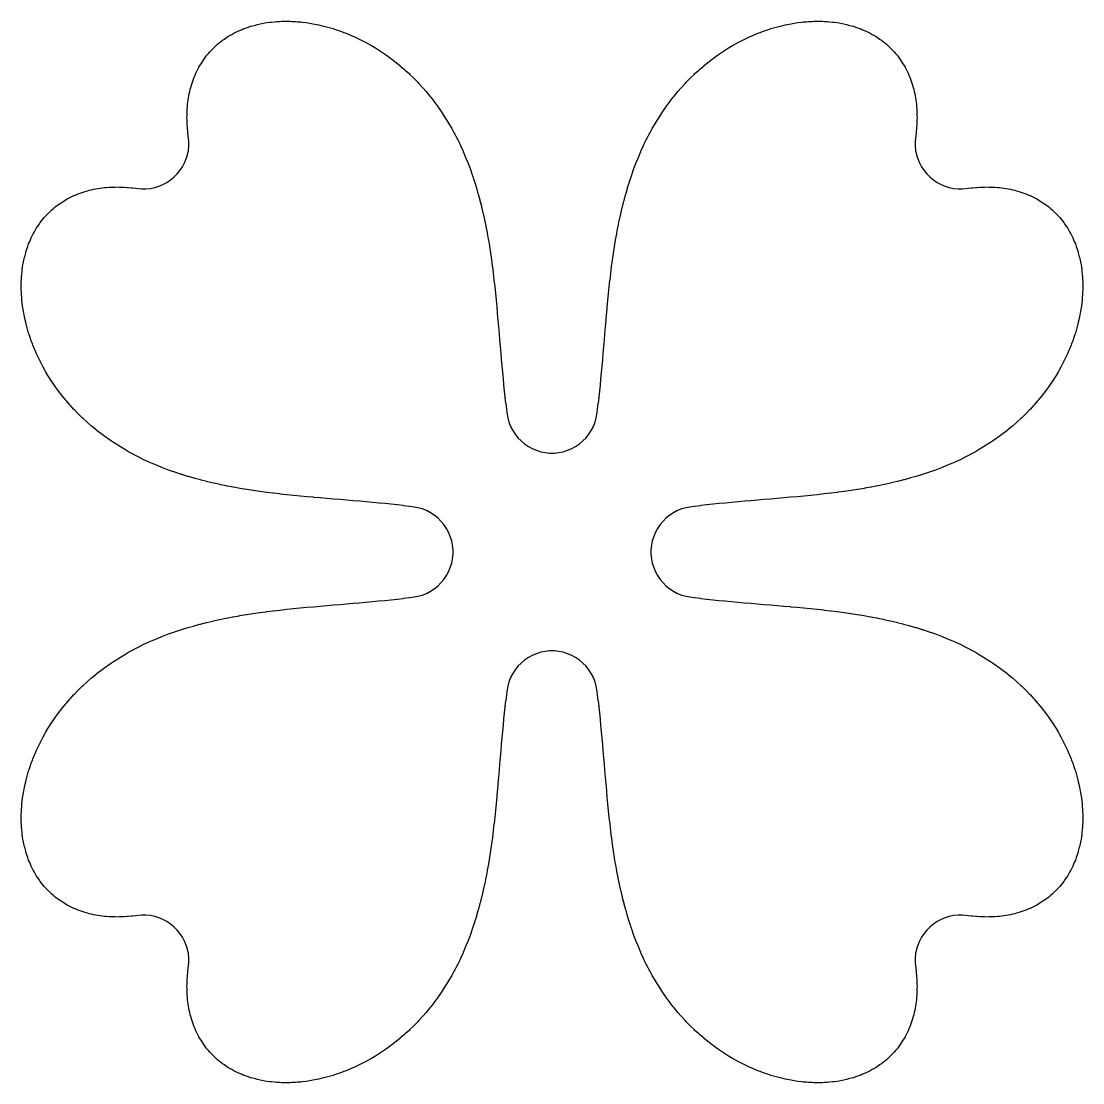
# Model space of a CAD drawing. Header units: metres. Extents: x 9 to 1211, y 9 to 2781.
# Drawn here: x 811 to 951, y 849 to 989 of the extents above; entities that cross this region are included whole.
import ezdxf

# ---------------------------------------------------------------- set-up
doc = ezdxf.new("R2010")
doc.units = ezdxf.units.M
doc.layers.add('DIS_KENAR_V91_Z3', color=1, linetype='Continuous')

msp = doc.modelspace()

# ---------------------------------------------------------------- linework, layer by layer
at = {"layer": 'DIS_KENAR_V91_Z3'}
msp.add_lwpolyline([(826.11, 871.03), (825.74, 870.99), (825.56, 870.97), (825.15, 870.93), (824.97, 870.91), (824.57, 870.89), (824.37, 870.88), (823.98, 870.87), (823.78, 870.86), (823.39, 870.87), (823.18, 870.87), (822.81, 870.89), (822.59, 870.9), (822.23, 870.92), (822, 870.95), (821.66, 870.99), (821.42, 871.02), (821.09, 871.07), (820.84, 871.11), (820.52, 871.17), (820.28, 871.23), (819.97, 871.3), (819.72, 871.37), (819.42, 871.45), (819.17, 871.53), (818.89, 871.63), (818.63, 871.72), (818.36, 871.82), (818.1, 871.93), (817.85, 872.04), (817.58, 872.17), (817.34, 872.29), (817.08, 872.43), (816.85, 872.56), (816.6, 872.71), (816.38, 872.85), (816.13, 873.02), (815.92, 873.16), (815.67, 873.35), (815.48, 873.5), (815.24, 873.7), (815.05, 873.87), (814.82, 874.08), (814.64, 874.25), (814.42, 874.47), (814.25, 874.66), (814.04, 874.89), (813.87, 875.09), (813.68, 875.33), (813.52, 875.55), (813.35, 875.79), (813.19, 876.02), (813.03, 876.27), (812.88, 876.52), (812.73, 876.77), (812.59, 877.03), (812.46, 877.29), (812.33, 877.57), (812.21, 877.83), (812.08, 878.12), (811.98, 878.38), (811.86, 878.69), (811.77, 878.95), (811.67, 879.28), (811.59, 879.54), (811.5, 879.89), (811.43, 880.14), (811.35, 880.51), (811.3, 880.75), (811.23, 881.14), (811.19, 881.38), (811.14, 881.78), (811.11, 882.02), (811.07, 882.44), (811.05, 882.68), (811.02, 883.11), (811.01, 883.34), (811, 883.79), (811, 884.01), (811.01, 884.47), (811.02, 884.69), (811.04, 885.17), (811.06, 885.38), (811.1, 885.87), (811.12, 886.08), (811.18, 886.57), (811.21, 886.78), (811.29, 887.28), (811.33, 887.48), (811.43, 887.99), (811.47, 888.19), (811.59, 888.71), (811.64, 888.9), (811.77, 889.42), (811.83, 889.61), (811.98, 890.13), (812.04, 890.32), (812.22, 890.85), (812.28, 891.03), (812.48, 891.56), (812.55, 891.73), (812.76, 892.27), (812.83, 892.44), (813.07, 892.97), (813.15, 893.13), (813.4, 893.66), (813.48, 893.83), (813.75, 894.36), (813.84, 894.52), (814.13, 895.04), (814.22, 895.2), (814.53, 895.71), (814.62, 895.87), (814.95, 896.38), (815.05, 896.53), (815.39, 897.04), (815.49, 897.18), (815.86, 897.68), (815.96, 897.82), (816.34, 898.32), (816.45, 898.46), (816.84, 898.94), (816.96, 899.07), (817.37, 899.55), (817.48, 899.68), (817.91, 900.15), (818.03, 900.27), (818.47, 900.73), (818.6, 900.85), (819.06, 901.3), (819.18, 901.41), (819.65, 901.85), (819.78, 901.96), (820.27, 902.39), (820.4, 902.5), (820.9, 902.91), (821.03, 903.01), (821.55, 903.42), (821.69, 903.52), (822.22, 903.91), (822.35, 904), (822.9, 904.38), (823.03, 904.47), (823.6, 904.84), (823.73, 904.92), (824.31, 905.28), (824.44, 905.36), (825.03, 905.7), (825.16, 905.77), (825.77, 906.1), (825.9, 906.17), (826.52, 906.49), (826.65, 906.56), (827.28, 906.87), (827.41, 906.93), (828.05, 907.22), (828.18, 907.28), (828.84, 907.56), (828.96, 907.61), (829.63, 907.88), (829.75, 907.93), (830.44, 908.19), (830.55, 908.23), (831.25, 908.48), (831.36, 908.52), (832.03, 908.74), (832.13, 908.77), (832.86, 909), (832.97, 909.03), (833.7, 909.24), (833.8, 909.27), (834.55, 909.48), (834.65, 909.5), (835.4, 909.69), (835.5, 909.72), (836.26, 909.9), (836.35, 909.92), (837.13, 910.09), (837.21, 910.11), (838, 910.27), (838.08, 910.29), (838.88, 910.44), (838.95, 910.45), (839.76, 910.6), (839.83, 910.61), (840.64, 910.74), (840.71, 910.75), (841.53, 910.88), (841.59, 910.89), (842.42, 911.01), (842.47, 911.02), (843.31, 911.13), (843.36, 911.14), (844.2, 911.24), (844.24, 911.25), (845.09, 911.35), (845.13, 911.35), (845.98, 911.45), (846.02, 911.45), (846.87, 911.54), (846.91, 911.54), (847.76, 911.63), (847.79, 911.63), (848.65, 911.71), (848.68, 911.71), (849.54, 911.79), (849.56, 911.79), (850.43, 911.87), (850.44, 911.87), (851.31, 911.95), (851.32, 911.95), (852.18, 912.02), (853.06, 912.09), (853.92, 912.17), (854.77, 912.24), (855.62, 912.31), (856.46, 912.38), (857.3, 912.46), (858.13, 912.54), (858.95, 912.62), (859.77, 912.7), (859.81, 912.71), (860.57, 912.79), (860.62, 912.8), (861.36, 912.88), (861.42, 912.89), (862.15, 912.98), (862.21, 912.98), (862.57, 913.03), (863.31, 913.16), (863.88, 913.32), (864.44, 913.54), (864.97, 913.82), (865.47, 914.14), (865.93, 914.51), (866.36, 914.93), (866.74, 915.39), (867.08, 915.88), (867.36, 916.4), (867.59, 916.95), (867.77, 917.52), (867.89, 918.11), (867.95, 918.7), (867.95, 919.3), (867.89, 919.89), (867.77, 920.48), (867.59, 921.05), (867.36, 921.6), (867.08, 922.12), (866.74, 922.61), (866.36, 923.07), (865.93, 923.49), (865.47, 923.86), (864.97, 924.18), (864.44, 924.46), (863.88, 924.68), (863.31, 924.84), (862.57, 924.97), (862.21, 925.02), (862.15, 925.02), (861.42, 925.11), (861.36, 925.12), (860.62, 925.2), (860.57, 925.21), (859.81, 925.29), (859.77, 925.3), (859, 925.38), (858.17, 925.46), (857.34, 925.54), (856.5, 925.61), (855.65, 925.69), (854.79, 925.76), (853.93, 925.83), (853.06, 925.91), (852.19, 925.98), (851.32, 926.05), (851.32, 926.05), (850.45, 926.13), (850.44, 926.13), (849.58, 926.2), (849.56, 926.21), (848.7, 926.28), (848.68, 926.29), (847.82, 926.37), (847.79, 926.37), (846.94, 926.45), (846.9, 926.46), (846.05, 926.55), (846.02, 926.55), (845.17, 926.64), (845.13, 926.65), (844.29, 926.75), (844.24, 926.75), (843.4, 926.86), (843.35, 926.86), (842.52, 926.98), (842.47, 926.98), (841.64, 927.1), (841.58, 927.11), (840.77, 927.24), (840.7, 927.25), (839.89, 927.38), (839.82, 927.39), (839.02, 927.53), (838.95, 927.55), (838.15, 927.7), (838.07, 927.71), (837.29, 927.87), (837.21, 927.89), (836.43, 928.06), (836.34, 928.08), (835.58, 928.26), (835.49, 928.28), (834.73, 928.47), (834.64, 928.5), (833.89, 928.7), (833.79, 928.73), (833.06, 928.94), (832.95, 928.97), (832.23, 929.2), (832.12, 929.23), (831.37, 929.48), (831.25, 929.52), (830.55, 929.77), (830.44, 929.81), (829.75, 930.07), (829.63, 930.12), (828.96, 930.39), (828.84, 930.44), (828.18, 930.72), (828.05, 930.78), (827.41, 931.07), (827.28, 931.13), (826.65, 931.44), (826.52, 931.51), (825.9, 931.83), (825.77, 931.9), (825.16, 932.23), (825.03, 932.3), (824.44, 932.64), (824.31, 932.72), (823.73, 933.08), (823.6, 933.16), (823.03, 933.53), (822.9, 933.62), (822.35, 934), (822.22, 934.09), (821.69, 934.48), (821.55, 934.58), (821.03, 934.99), (820.9, 935.09), (820.4, 935.5), (820.27, 935.61), (819.78, 936.04), (819.65, 936.15), (819.18, 936.59), (819.06, 936.7), (818.6, 937.15), (818.47, 937.27), (818.03, 937.73), (817.91, 937.85), (817.48, 938.32), (817.37, 938.45), (816.96, 938.93), (816.84, 939.06), (816.45, 939.54), (816.34, 939.68), (815.96, 940.18), (815.86, 940.32), (815.49, 940.82), (815.39, 940.96), (815.05, 941.47), (814.95, 941.62), (814.62, 942.13), (814.53, 942.29), (814.22, 942.8), (814.13, 942.96), (813.84, 943.48), (813.75, 943.64), (813.48, 944.17), (813.4, 944.34), (813.15, 944.87), (813.07, 945.03), (812.83, 945.56), (812.76, 945.73), (812.55, 946.27), (812.48, 946.44), (812.28, 946.97), (812.22, 947.15), (812.04, 947.68), (811.98, 947.87), (811.83, 948.39), (811.77, 948.58), (811.64, 949.1), (811.59, 949.29), (811.47, 949.81), (811.43, 950.01), (811.33, 950.52), (811.29, 950.72), (811.21, 951.22), (811.18, 951.43), (811.12, 951.92), (811.1, 952.13), (811.06, 952.62), (811.04, 952.83), (811.02, 953.31), (811.01, 953.53), (811, 953.99), (811, 954.21), (811.01, 954.66), (811.02, 954.89), (811.05, 955.32), (811.07, 955.56), (811.11, 955.98), (811.14, 956.22), (811.19, 956.62), (811.23, 956.86), (811.3, 957.25), (811.35, 957.49), (811.43, 957.86), (811.5, 958.11), (811.59, 958.46), (811.67, 958.72), (811.77, 959.05), (811.86, 959.31), (811.98, 959.62), (812.08, 959.88), (812.21, 960.17), (812.33, 960.43), (812.46, 960.71), (812.59, 960.97), (812.73, 961.23), (812.88, 961.48), (813.03, 961.73), (813.19, 961.98), (813.35, 962.21), (813.52, 962.45), (813.68, 962.67), (813.87, 962.91), (814.04, 963.11), (814.25, 963.34), (814.42, 963.53), (814.64, 963.75), (814.82, 963.92), (815.05, 964.13), (815.24, 964.3), (815.48, 964.5), (815.67, 964.65), (815.92, 964.84), (816.13, 964.98), (816.38, 965.15), (816.6, 965.29), (816.85, 965.44), (817.08, 965.57), (817.34, 965.71), (817.58, 965.83), (817.85, 965.96), (818.1, 966.07), (818.36, 966.18), (818.63, 966.28), (818.89, 966.37), (819.17, 966.47), (819.42, 966.55), (819.72, 966.63), (819.97, 966.7), (820.28, 966.77), (820.52, 966.83), (820.84, 966.89), (821.09, 966.93), (821.42, 966.98), (821.66, 967.01), (822, 967.05), (822.23, 967.08), (822.59, 967.1), (822.81, 967.11), (823.18, 967.13), (823.39, 967.13), (823.78, 967.14), (823.98, 967.13), (824.37, 967.12), (824.57, 967.11), (824.97, 967.09), (825.15, 967.07), (825.56, 967.03), (825.74, 967.01), (826.06, 966.97), (826.87, 966.9), (827.45, 966.9), (828.03, 966.96), (828.6, 967.08), (829.15, 967.25), (829.69, 967.48), (830.21, 967.75), (830.69, 968.08), (831.14, 968.45), (831.55, 968.86), (831.92, 969.31), (832.25, 969.79), (832.52, 970.31), (832.75, 970.85), (832.92, 971.4), (833.04, 971.97), (833.1, 972.55), (833.1, 973.14), (833.03, 973.89), (832.99, 974.26), (832.97, 974.44), (832.93, 974.85), (832.91, 975.03), (832.89, 975.43), (832.88, 975.63), (832.87, 976.02), (832.86, 976.22), (832.87, 976.61), (832.87, 976.82), (832.89, 977.19), (832.9, 977.41), (832.92, 977.77), (832.95, 978), (832.99, 978.34), (833.02, 978.58), (833.07, 978.91), (833.11, 979.16), (833.17, 979.48), (833.23, 979.72), (833.3, 980.03), (833.37, 980.28), (833.45, 980.58), (833.53, 980.83), (833.63, 981.11), (833.72, 981.37), (833.82, 981.64), (833.93, 981.9), (834.04, 982.15), (834.17, 982.42), (834.29, 982.66), (834.43, 982.92), (834.56, 983.15), (834.71, 983.4), (834.85, 983.62), (835.02, 983.87), (835.16, 984.08), (835.35, 984.33), (835.5, 984.52), (835.7, 984.76), (835.87, 984.95), (836.08, 985.18), (836.25, 985.36), (836.47, 985.58), (836.66, 985.75), (836.89, 985.96), (837.09, 986.13), (837.33, 986.32), (837.55, 986.48), (837.79, 986.65), (838.02, 986.81), (838.27, 986.97), (838.52, 987.12), (838.77, 987.27), (839.03, 987.41), (839.29, 987.54), (839.57, 987.67), (839.83, 987.79), (840.12, 987.92), (840.38, 988.02), (840.69, 988.14), (840.95, 988.23), (841.28, 988.33), (841.54, 988.41), (841.89, 988.5), (842.14, 988.57), (842.51, 988.65), (842.75, 988.7), (843.14, 988.77), (843.38, 988.81), (843.78, 988.86), (844.02, 988.89), (844.44, 988.93), (844.68, 988.95), (845.11, 988.98), (845.34, 988.99), (845.79, 989), (846.01, 989), (846.47, 988.99), (846.69, 988.98), (847.17, 988.96), (847.38, 988.94), (847.87, 988.9), (848.08, 988.88), (848.57, 988.82), (848.78, 988.79), (849.28, 988.71), (849.48, 988.67), (849.99, 988.57), (850.19, 988.53), (850.71, 988.41), (850.9, 988.36), (851.42, 988.23), (851.61, 988.17), (852.13, 988.02), (852.32, 987.96), (852.85, 987.78), (853.03, 987.72), (853.56, 987.52), (853.73, 987.45), (854.27, 987.24), (854.44, 987.17), (854.97, 986.93), (855.13, 986.85), (855.66, 986.6), (855.83, 986.52), (856.36, 986.25), (856.52, 986.16), (857.04, 985.87), (857.2, 985.78), (857.71, 985.47), (857.87, 985.38), (858.38, 985.05), (858.53, 984.95), (859.04, 984.61), (859.18, 984.51), (859.68, 984.14), (859.82, 984.04), (860.32, 983.66), (860.46, 983.55), (860.94, 983.16), (861.07, 983.04), (861.55, 982.63), (861.68, 982.52), (862.15, 982.09), (862.27, 981.97), (862.73, 981.53), (862.85, 981.4), (863.3, 980.94), (863.41, 980.82), (863.85, 980.35), (863.96, 980.22), (864.39, 979.73), (864.5, 979.6), (864.91, 979.1), (865.01, 978.97), (865.42, 978.45), (865.52, 978.31), (865.91, 977.78), (866, 977.65), (866.38, 977.1), (866.47, 976.97), (866.84, 976.4), (866.92, 976.27), (867.28, 975.69), (867.36, 975.56), (867.7, 974.97), (867.77, 974.84), (868.1, 974.23), (868.17, 974.1), (868.49, 973.48), (868.56, 973.35), (868.87, 972.72), (868.93, 972.59), (869.22, 971.95), (869.28, 971.82), (869.56, 971.16), (869.61, 971.04), (869.88, 970.37), (869.93, 970.25), (870.19, 969.56), (870.23, 969.45), (870.48, 968.75), (870.52, 968.64), (870.74, 967.97), (870.77, 967.87), (871, 967.14), (871.03, 967.03), (871.24, 966.3), (871.27, 966.2), (871.48, 965.45), (871.5, 965.35), (871.69, 964.6), (871.72, 964.5), (871.9, 963.74), (871.92, 963.65), (872.09, 962.87), (872.11, 962.79), (872.27, 962), (872.29, 961.92), (872.44, 961.12), (872.45, 961.05), (872.6, 960.24), (872.61, 960.17), (872.74, 959.36), (872.75, 959.29), (872.88, 958.47), (872.89, 958.41), (873.01, 957.58), (873.02, 957.53), (873.13, 956.69), (873.14, 956.64), (873.24, 955.8), (873.25, 955.76), (873.35, 954.91), (873.35, 954.87), (873.45, 954.02), (873.45, 953.98), (873.54, 953.13), (873.54, 953.09), (873.63, 952.24), (873.63, 952.21), (873.71, 951.35), (873.71, 951.32), (873.79, 950.46), (873.79, 950.44), (873.87, 949.57), (873.87, 949.56), (873.95, 948.69), (873.95, 948.68), (874.02, 947.82), (874.09, 946.94), (874.17, 946.08), (874.24, 945.23), (874.31, 944.38), (874.38, 943.54), (874.46, 942.7), (874.54, 941.87), (874.62, 941.05), (874.7, 940.23), (874.71, 940.19), (874.79, 939.43), (874.8, 939.38), (874.88, 938.64), (874.89, 938.58), (874.98, 937.85), (874.98, 937.79), (875.03, 937.43), (875.16, 936.69), (875.32, 936.12), (875.54, 935.56), (875.82, 935.03), (876.14, 934.53), (876.51, 934.07), (876.93, 933.64), (877.39, 933.26), (877.88, 932.92), (878.4, 932.64), (878.95, 932.41), (879.52, 932.23), (880.11, 932.11), (880.7, 932.05), (881.3, 932.05), (881.89, 932.11), (882.48, 932.23), (883.05, 932.41), (883.6, 932.64), (884.12, 932.92), (884.61, 933.26), (885.07, 933.64), (885.49, 934.07), (885.86, 934.53), (886.18, 935.03), (886.46, 935.56), (886.68, 936.12), (886.84, 936.69), (886.97, 937.43), (887.02, 937.79), (887.02, 937.85), (887.11, 938.58), (887.12, 938.64), (887.2, 939.38), (887.21, 939.43), (887.29, 940.19), (887.3, 940.23), (887.38, 941), (887.46, 941.83), (887.54, 942.66), (887.61, 943.5), (887.69, 944.35), (887.76, 945.21), (887.83, 946.07), (887.91, 946.94), (887.98, 947.81), (888.05, 948.68), (888.05, 948.68), (888.13, 949.55), (888.13, 949.56), (888.2, 950.42), (888.21, 950.44), (888.28, 951.3), (888.29, 951.32), (888.37, 952.18), (888.37, 952.21), (888.45, 953.06), (888.46, 953.1), (888.55, 953.95), (888.55, 953.98), (888.64, 954.83), (888.65, 954.87), (888.75, 955.71), (888.75, 955.76), (888.86, 956.6), (888.86, 956.65), (888.98, 957.48), (888.98, 957.53), (889.1, 958.36), (889.11, 958.42), (889.24, 959.23), (889.25, 959.3), (889.38, 960.11), (889.39, 960.18), (889.53, 960.98), (889.55, 961.05), (889.7, 961.85), (889.71, 961.93), (889.87, 962.71), (889.89, 962.79), (890.06, 963.57), (890.08, 963.66), (890.26, 964.42), (890.28, 964.51), (890.47, 965.27), (890.5, 965.36), (890.7, 966.11), (890.73, 966.21), (890.94, 966.94), (890.97, 967.05), (891.2, 967.77), (891.23, 967.88), (891.48, 968.63), (891.52, 968.75), (891.77, 969.45), (891.81, 969.56), (892.07, 970.25), (892.12, 970.37), (892.39, 971.04), (892.44, 971.16), (892.72, 971.82), (892.78, 971.95), (893.07, 972.59), (893.13, 972.72), (893.44, 973.35), (893.51, 973.48), (893.83, 974.1), (893.9, 974.23), (894.23, 974.84), (894.3, 974.97), (894.64, 975.56), (894.72, 975.69), (895.08, 976.27), (895.16, 976.4), (895.53, 976.97), (895.62, 977.1), (896, 977.65), (896.09, 977.78), (896.48, 978.31), (896.58, 978.45), (896.99, 978.97), (897.09, 979.1), (897.5, 979.6), (897.61, 979.73), (898.04, 980.22), (898.15, 980.35), (898.59, 980.82), (898.7, 980.94), (899.15, 981.4), (899.27, 981.53), (899.73, 981.97), (899.85, 982.09), (900.32, 982.52), (900.45, 982.63), (900.93, 983.04), (901.06, 983.16), (901.54, 983.55), (901.68, 983.66), (902.18, 984.04), (902.32, 984.14), (902.82, 984.51), (902.96, 984.61), (903.47, 984.95), (903.62, 985.05), (904.13, 985.38), (904.29, 985.47), (904.8, 985.78), (904.96, 985.87), (905.48, 986.16), (905.64, 986.25), (906.17, 986.52), (906.34, 986.6), (906.87, 986.85), (907.03, 986.93), (907.56, 987.17), (907.73, 987.24), (908.27, 987.45), (908.44, 987.52), (908.97, 987.72), (909.15, 987.78), (909.68, 987.96), (909.87, 988.02), (910.39, 988.17), (910.58, 988.23), (911.1, 988.36), (911.29, 988.41), (911.81, 988.53), (912.01, 988.57), (912.52, 988.67), (912.72, 988.71), (913.22, 988.79), (913.43, 988.82), (913.92, 988.88), (914.13, 988.9), (914.62, 988.94), (914.83, 988.96), (915.31, 988.98), (915.53, 988.99), (915.99, 989), (916.21, 989), (916.66, 988.99), (916.89, 988.98), (917.32, 988.95), (917.56, 988.93), (917.98, 988.89), (918.22, 988.86), (918.62, 988.81), (918.86, 988.77), (919.25, 988.7), (919.49, 988.65), (919.86, 988.57), (920.11, 988.5), (920.46, 988.41), (920.72, 988.33), (921.05, 988.23), (921.31, 988.14), (921.62, 988.02), (921.88, 987.92), (922.17, 987.79), (922.43, 987.67), (922.71, 987.54), (922.97, 987.41), (923.23, 987.27), (923.48, 987.12), (923.73, 986.97), (923.98, 986.81), (924.21, 986.65), (924.45, 986.48), (924.67, 986.32), (924.91, 986.13), (925.11, 985.96), (925.34, 985.75), (925.53, 985.58), (925.75, 985.36), (925.92, 985.18), (926.13, 984.95), (926.3, 984.76), (926.5, 984.52), (926.65, 984.33), (926.84, 984.08), (926.98, 983.87), (927.15, 983.62), (927.29, 983.4), (927.44, 983.15), (927.57, 982.92), (927.71, 982.66), (927.83, 982.42), (927.96, 982.15), (928.07, 981.9), (928.18, 981.64), (928.28, 981.37), (928.37, 981.11), (928.47, 980.83), (928.55, 980.58), (928.63, 980.28), (928.7, 980.03), (928.77, 979.72), (928.83, 979.48), (928.89, 979.16), (928.93, 978.91), (928.98, 978.58), (929.01, 978.34), (929.05, 978), (929.08, 977.77), (929.1, 977.41), (929.11, 977.19), (929.13, 976.82), (929.13, 976.61), (929.14, 976.22), (929.13, 976.02), (929.12, 975.63), (929.11, 975.43), (929.09, 975.03), (929.07, 974.85), (929.03, 974.44), (929.01, 974.26), (928.97, 973.94), (928.9, 973.13), (928.9, 972.55), (928.96, 971.97), (929.08, 971.4), (929.25, 970.85), (929.48, 970.31), (929.75, 969.79), (930.08, 969.31), (930.45, 968.86), (930.86, 968.45), (931.31, 968.08), (931.79, 967.75), (932.31, 967.48), (932.85, 967.25), (933.4, 967.08), (933.97, 966.96), (934.55, 966.9), (935.14, 966.9), (935.89, 966.97), (936.26, 967.01), (936.44, 967.03), (936.85, 967.07), (937.03, 967.09), (937.43, 967.11), (937.63, 967.12), (938.02, 967.13), (938.22, 967.14), (938.61, 967.13), (938.82, 967.13), (939.19, 967.11), (939.41, 967.1), (939.77, 967.08), (940, 967.05), (940.34, 967.01), (940.58, 966.98), (940.91, 966.93), (941.16, 966.89), (941.48, 966.83), (941.72, 966.77), (942.03, 966.7), (942.28, 966.63), (942.58, 966.55), (942.83, 966.47), (943.11, 966.37), (943.37, 966.28), (943.64, 966.18), (943.9, 966.07), (944.15, 965.96), (944.42, 965.83), (944.66, 965.71), (944.92, 965.57), (945.15, 965.44), (945.4, 965.29), (945.62, 965.15), (945.87, 964.98), (946.08, 964.84), (946.33, 964.65), (946.52, 964.5), (946.76, 964.3), (946.95, 964.13), (947.18, 963.92), (947.36, 963.75), (947.58, 963.53), (947.75, 963.34), (947.96, 963.11), (948.13, 962.91), (948.32, 962.67), (948.48, 962.45), (948.65, 962.21), (948.81, 961.98), (948.97, 961.73), (949.12, 961.48), (949.27, 961.23), (949.41, 960.97), (949.54, 960.71), (949.67, 960.43), (949.79, 960.17), (949.92, 959.88), (950.02, 959.62), (950.14, 959.31), (950.23, 959.05), (950.33, 958.72), (950.41, 958.46), (950.5, 958.11), (950.57, 957.86), (950.65, 957.49), (950.7, 957.25), (950.77, 956.86), (950.81, 956.62), (950.86, 956.22), (950.89, 955.98), (950.93, 955.56), (950.95, 955.32), (950.98, 954.89), (950.99, 954.66), (951, 954.21), (951, 953.99), (950.99, 953.53), (950.98, 953.31), (950.96, 952.83), (950.94, 952.62), (950.9, 952.13), (950.88, 951.92), (950.82, 951.43), (950.79, 951.22), (950.71, 950.72), (950.67, 950.52), (950.57, 950.01), (950.53, 949.81), (950.41, 949.29), (950.36, 949.1), (950.23, 948.58), (950.17, 948.39), (950.02, 947.87), (949.96, 947.68), (949.78, 947.15), (949.72, 946.97), (949.52, 946.44), (949.45, 946.27), (949.24, 945.73), (949.17, 945.56), (948.93, 945.03), (948.85, 944.87), (948.6, 944.34), (948.52, 944.17), (948.25, 943.64), (948.16, 943.48), (947.87, 942.96), (947.78, 942.8), (947.47, 942.29), (947.38, 942.13), (947.05, 941.62), (946.95, 941.47), (946.61, 940.96), (946.51, 940.82), (946.14, 940.32), (946.04, 940.18), (945.66, 939.68), (945.55, 939.54), (945.16, 939.06), (945.04, 938.93), (944.63, 938.45), (944.52, 938.32), (944.09, 937.85), (943.97, 937.73), (943.53, 937.27), (943.4, 937.15), (942.94, 936.7), (942.82, 936.59), (942.35, 936.15), (942.22, 936.04), (941.73, 935.61), (941.6, 935.5), (941.1, 935.09), (940.97, 934.99), (940.45, 934.58), (940.31, 934.48), (939.78, 934.09), (939.65, 934), (939.1, 933.62), (938.97, 933.53), (938.4, 933.16), (938.27, 933.08), (937.69, 932.72), (937.56, 932.64), (936.97, 932.3), (936.84, 932.23), (936.23, 931.9), (936.1, 931.83), (935.48, 931.51), (935.35, 931.44), (934.72, 931.13), (934.59, 931.07), (933.95, 930.78), (933.82, 930.72), (933.16, 930.44), (933.04, 930.39), (932.37, 930.12), (932.25, 930.07), (931.56, 929.81), (931.45, 929.77), (930.75, 929.52), (930.64, 929.48), (929.97, 929.26), (929.87, 929.23), (929.14, 929), (929.03, 928.97), (928.3, 928.76), (928.2, 928.73), (927.45, 928.52), (927.35, 928.5), (926.6, 928.31), (926.5, 928.28), (925.74, 928.1), (925.65, 928.08), (924.87, 927.91), (924.79, 927.89), (924, 927.73), (923.92, 927.71), (923.12, 927.56), (923.05, 927.55), (922.24, 927.4), (922.17, 927.39), (921.36, 927.26), (921.29, 927.25), (920.47, 927.12), (920.41, 927.11), (919.58, 926.99), (919.53, 926.98), (918.69, 926.87), (918.64, 926.86), (917.8, 926.76), (917.76, 926.75), (916.91, 926.65), (916.87, 926.65), (916.02, 926.55), (915.98, 926.55), (915.13, 926.46), (915.09, 926.46), (914.24, 926.37), (914.21, 926.37), (913.35, 926.29), (913.32, 926.29), (912.46, 926.21), (912.44, 926.21), (911.57, 926.13), (911.56, 926.13), (910.69, 926.05), (910.68, 926.05), (909.82, 925.98), (908.94, 925.91), (908.08, 925.83), (907.23, 925.76), (906.38, 925.69), (905.54, 925.62), (904.7, 925.54), (903.87, 925.46), (903.05, 925.38), (902.23, 925.3), (902.19, 925.29), (901.43, 925.21), (901.38, 925.2), (900.64, 925.12), (900.58, 925.11), (899.85, 925.02), (899.79, 925.02), (899.43, 924.97), (898.69, 924.84), (898.12, 924.68), (897.56, 924.46), (897.03, 924.18), (896.53, 923.86), (896.07, 923.49), (895.64, 923.07), (895.26, 922.61), (894.92, 922.12), (894.64, 921.6), (894.41, 921.05), (894.23, 920.48), (894.11, 919.89), (894.05, 919.3), (894.05, 918.7), (894.11, 918.11), (894.23, 917.52), (894.41, 916.95), (894.64, 916.4), (894.92, 915.88), (895.26, 915.39), (895.64, 914.93), (896.07, 914.51), (896.53, 914.14), (897.03, 913.82), (897.56, 913.54), (898.12, 913.32), (898.69, 913.16), (899.43, 913.03), (899.79, 912.98), (899.85, 912.98), (900.58, 912.89), (900.64, 912.88), (901.38, 912.8), (901.43, 912.79), (902.19, 912.71), (902.23, 912.7), (903, 912.62), (903.83, 912.54), (904.66, 912.46), (905.5, 912.39), (906.35, 912.31), (907.21, 912.24), (908.07, 912.17), (908.94, 912.09), (909.81, 912.02), (910.68, 911.95), (910.68, 911.95), (911.55, 911.87), (911.56, 911.87), (912.42, 911.8), (912.44, 911.79), (913.3, 911.72), (913.32, 911.71), (914.18, 911.63), (914.21, 911.63), (915.06, 911.55), (915.1, 911.54), (915.95, 911.45), (915.98, 911.45), (916.83, 911.36), (916.87, 911.35), (917.71, 911.25), (917.76, 911.25), (918.6, 911.14), (918.65, 911.14), (919.48, 911.02), (919.53, 911.02), (920.36, 910.9), (920.42, 910.89), (921.23, 910.76), (921.3, 910.75), (922.11, 910.62), (922.18, 910.61), (922.98, 910.47), (923.05, 910.45), (923.85, 910.3), (923.93, 910.29), (924.71, 910.13), (924.79, 910.11), (925.57, 909.94), (925.66, 909.92), (926.42, 909.74), (926.51, 909.72), (927.27, 909.53), (927.36, 909.5), (928.11, 909.3), (928.21, 909.27), (928.94, 909.06), (929.05, 909.03), (929.77, 908.8), (929.88, 908.77), (930.63, 908.52), (930.75, 908.48), (931.45, 908.23), (931.56, 908.19), (932.25, 907.93), (932.37, 907.88), (933.04, 907.61), (933.16, 907.56), (933.82, 907.28), (933.95, 907.22), (934.59, 906.93), (934.72, 906.87), (935.35, 906.56), (935.48, 906.49), (936.1, 906.17), (936.23, 906.1), (936.84, 905.77), (936.97, 905.7), (937.56, 905.36), (937.69, 905.28), (938.27, 904.92), (938.4, 904.84), (938.97, 904.47), (939.1, 904.38), (939.65, 904), (939.78, 903.91), (940.31, 903.52), (940.45, 903.42), (940.97, 903.01), (941.1, 902.91), (941.6, 902.5), (941.73, 902.39), (942.22, 901.96), (942.35, 901.85), (942.82, 901.41), (942.94, 901.3), (943.4, 900.85), (943.53, 900.73), (943.97, 900.27), (944.09, 900.15), (944.52, 899.68), (944.63, 899.55), (945.04, 899.07), (945.16, 898.94), (945.55, 898.46), (945.66, 898.32), (946.04, 897.82), (946.14, 897.68), (946.51, 897.18), (946.61, 897.04), (946.95, 896.53), (947.05, 896.38), (947.38, 895.87), (947.47, 895.71), (947.78, 895.2), (947.87, 895.04), (948.16, 894.52), (948.25, 894.36), (948.52, 893.83), (948.6, 893.66), (948.85, 893.13), (948.93, 892.97), (949.17, 892.44), (949.24, 892.27), (949.45, 891.73), (949.52, 891.56), (949.72, 891.03), (949.78, 890.85), (949.96, 890.32), (950.02, 890.13), (950.17, 889.61), (950.23, 889.42), (950.36, 888.9), (950.41, 888.71), (950.53, 888.19), (950.57, 887.99), (950.67, 887.48), (950.71, 887.28), (950.79, 886.78), (950.82, 886.57), (950.88, 886.08), (950.9, 885.87), (950.94, 885.38), (950.96, 885.17), (950.98, 884.69), (950.99, 884.47), (951, 884.01), (951, 883.79), (950.99, 883.34), (950.98, 883.11), (950.95, 882.68), (950.93, 882.44), (950.89, 882.02), (950.86, 881.78), (950.81, 881.38), (950.77, 881.14), (950.7, 880.75), (950.65, 880.51), (950.57, 880.14), (950.5, 879.89), (950.41, 879.54), (950.33, 879.28), (950.23, 878.95), (950.14, 878.69), (950.02, 878.38), (949.92, 878.12), (949.79, 877.83), (949.67, 877.57), (949.54, 877.29), (949.41, 877.03), (949.27, 876.77), (949.12, 876.52), (948.97, 876.27), (948.81, 876.02), (948.65, 875.79), (948.48, 875.55), (948.32, 875.33), (948.13, 875.09), (947.96, 874.89), (947.75, 874.66), (947.58, 874.47), (947.36, 874.25), (947.18, 874.08), (946.95, 873.87), (946.76, 873.7), (946.52, 873.5), (946.33, 873.35), (946.08, 873.16), (945.87, 873.02), (945.62, 872.85), (945.4, 872.71), (945.15, 872.56), (944.92, 872.43), (944.66, 872.29), (944.42, 872.17), (944.15, 872.04), (943.9, 871.93), (943.64, 871.82), (943.37, 871.72), (943.11, 871.63), (942.83, 871.53), (942.58, 871.45), (942.28, 871.37), (942.03, 871.3), (941.72, 871.23), (941.48, 871.17), (941.16, 871.11), (940.91, 871.07), (940.58, 871.02), (940.34, 870.99), (940, 870.95), (939.77, 870.92), (939.41, 870.9), (939.19, 870.89), (938.82, 870.87), (938.61, 870.87), (938.22, 870.86), (938.02, 870.87), (937.63, 870.88), (937.43, 870.89), (937.03, 870.91), (936.85, 870.93), (936.44, 870.97), (936.26, 870.99), (935.94, 871.03), (935.13, 871.1), (934.55, 871.1), (933.97, 871.04), (933.4, 870.92), (932.85, 870.75), (932.31, 870.52), (931.79, 870.25), (931.31, 869.92), (930.86, 869.55), (930.45, 869.14), (930.08, 868.69), (929.75, 868.21), (929.48, 867.69), (929.25, 867.15), (929.08, 866.6), (928.96, 866.03), (928.9, 865.45), (928.9, 864.86), (928.97, 864.11), (929.01, 863.74), (929.03, 863.56), (929.07, 863.15), (929.09, 862.97), (929.11, 862.57), (929.12, 862.37), (929.13, 861.98), (929.14, 861.78), (929.13, 861.39), (929.13, 861.18), (929.11, 860.81), (929.1, 860.59), (929.08, 860.23), (929.05, 860), (929.01, 859.66), (928.98, 859.42), (928.93, 859.09), (928.89, 858.84), (928.83, 858.52), (928.77, 858.28), (928.7, 857.97), (928.63, 857.72), (928.55, 857.42), (928.47, 857.17), (928.37, 856.89), (928.28, 856.63), (928.18, 856.36), (928.07, 856.1), (927.96, 855.85), (927.83, 855.58), (927.71, 855.34), (927.57, 855.08), (927.44, 854.85), (927.29, 854.6), (927.15, 854.38), (926.98, 854.13), (926.84, 853.92), (926.65, 853.67), (926.5, 853.48), (926.3, 853.24), (926.13, 853.05), (925.92, 852.82), (925.75, 852.64), (925.53, 852.42), (925.34, 852.25), (925.11, 852.04), (924.91, 851.87), (924.67, 851.68), (924.45, 851.52), (924.21, 851.35), (923.98, 851.19), (923.73, 851.03), (923.48, 850.88), (923.23, 850.73), (922.97, 850.59), (922.71, 850.46), (922.43, 850.33), (922.17, 850.21), (921.88, 850.08), (921.62, 849.98), (921.31, 849.86), (921.05, 849.77), (920.72, 849.67), (920.46, 849.59), (920.11, 849.5), (919.86, 849.43), (919.49, 849.35), (919.25, 849.3), (918.86, 849.23), (918.62, 849.19), (918.22, 849.14), (917.98, 849.11), (917.56, 849.07), (917.32, 849.05), (916.89, 849.02), (916.66, 849.01), (916.21, 849), (915.99, 849), (915.53, 849.01), (915.31, 849.02), (914.83, 849.04), (914.62, 849.06), (914.13, 849.1), (913.92, 849.12), (913.43, 849.18), (913.22, 849.21), (912.72, 849.29), (912.52, 849.33), (912.01, 849.43), (911.81, 849.47), (911.29, 849.59), (911.1, 849.64), (910.58, 849.77), (910.39, 849.83), (909.87, 849.98), (909.68, 850.04), (909.15, 850.22), (908.97, 850.28), (908.44, 850.48), (908.27, 850.55), (907.73, 850.76), (907.56, 850.83), (907.03, 851.07), (906.87, 851.15), (906.34, 851.4), (906.17, 851.48), (905.64, 851.75), (905.48, 851.84), (904.96, 852.13), (904.8, 852.22), (904.29, 852.53), (904.13, 852.62), (903.62, 852.95), (903.47, 853.05), (902.96, 853.39), (902.82, 853.49), (902.32, 853.86), (902.18, 853.96), (901.68, 854.34), (901.54, 854.45), (901.06, 854.84), (900.93, 854.96), (900.45, 855.37), (900.32, 855.48), (899.85, 855.91), (899.73, 856.03), (899.27, 856.47), (899.15, 856.6), (898.7, 857.06), (898.59, 857.18), (898.15, 857.65), (898.04, 857.78), (897.61, 858.27), (897.5, 858.4), (897.09, 858.9), (896.99, 859.03), (896.58, 859.55), (896.48, 859.69), (896.09, 860.22), (896, 860.35), (895.62, 860.9), (895.53, 861.03), (895.16, 861.6), (895.08, 861.73), (894.72, 862.31), (894.64, 862.44), (894.3, 863.03), (894.23, 863.16), (893.9, 863.77), (893.83, 863.9), (893.51, 864.52), (893.44, 864.65), (893.13, 865.28), (893.07, 865.41), (892.78, 866.05), (892.72, 866.18), (892.44, 866.84), (892.39, 866.96), (892.12, 867.63), (892.07, 867.75), (891.81, 868.44), (891.77, 868.55), (891.52, 869.25), (891.48, 869.36), (891.26, 870.03), (891.23, 870.13), (891, 870.86), (890.97, 870.97), (890.76, 871.7), (890.73, 871.8), (890.52, 872.55), (890.5, 872.65), (890.31, 873.4), (890.28, 873.5), (890.1, 874.26), (890.08, 874.35), (889.91, 875.13), (889.89, 875.21), (889.73, 876), (889.71, 876.08), (889.56, 876.88), (889.55, 876.95), (889.4, 877.76), (889.39, 877.83), (889.26, 878.64), (889.25, 878.71), (889.12, 879.53), (889.11, 879.59), (888.99, 880.42), (888.98, 880.47), (888.87, 881.31), (888.86, 881.36), (888.76, 882.2), (888.75, 882.24), (888.65, 883.09), (888.65, 883.13), (888.55, 883.98), (888.55, 884.02), (888.46, 884.87), (888.46, 884.91), (888.37, 885.76), (888.37, 885.79), (888.29, 886.65), (888.29, 886.68), (888.21, 887.54), (888.21, 887.56), (888.13, 888.43), (888.13, 888.44), (888.05, 889.31), (888.05, 889.32), (887.98, 890.18), (887.91, 891.06), (887.83, 891.92), (887.76, 892.77), (887.69, 893.62), (887.62, 894.46), (887.54, 895.3), (887.46, 896.13), (887.38, 896.95), (887.3, 897.77), (887.29, 897.81), (887.21, 898.57), (887.2, 898.62), (887.12, 899.36), (887.11, 899.42), (887.02, 900.15), (887.02, 900.21), (886.97, 900.57), (886.84, 901.31), (886.68, 901.88), (886.46, 902.44), (886.18, 902.97), (885.86, 903.47), (885.49, 903.93), (885.07, 904.36), (884.61, 904.74), (884.12, 905.08), (883.6, 905.36), (883.05, 905.59), (882.48, 905.77), (881.89, 905.89), (881.3, 905.95), (880.7, 905.95), (880.11, 905.89), (879.52, 905.77), (878.95, 905.59), (878.4, 905.36), (877.88, 905.08), (877.39, 904.74), (876.93, 904.36), (876.51, 903.93), (876.14, 903.47), (875.82, 902.97), (875.54, 902.44), (875.32, 901.88), (875.16, 901.31), (875.03, 900.57), (874.98, 900.21), (874.98, 900.15), (874.89, 899.42), (874.88, 899.36), (874.8, 898.62), (874.79, 898.57), (874.71, 897.81), (874.7, 897.77), (874.62, 897), (874.54, 896.17), (874.46, 895.34), (874.39, 894.5), (874.31, 893.65), (874.24, 892.79), (874.17, 891.93), (874.09, 891.06), (874.02, 890.19), (873.95, 889.32), (873.95, 889.32), (873.87, 888.45), (873.87, 888.44), (873.8, 887.58), (873.79, 887.56), (873.72, 886.7), (873.71, 886.68), (873.63, 885.82), (873.63, 885.79), (873.55, 884.94), (873.54, 884.9), (873.45, 884.05), (873.45, 884.02), (873.36, 883.17), (873.35, 883.13), (873.25, 882.29), (873.25, 882.24), (873.14, 881.4), (873.14, 881.35), (873.02, 880.52), (873.02, 880.47), (872.9, 879.64), (872.89, 879.58), (872.76, 878.77), (872.75, 878.7), (872.62, 877.89), (872.61, 877.82), (872.47, 877.02), (872.45, 876.95), (872.3, 876.15), (872.29, 876.07), (872.13, 875.29), (872.11, 875.21), (871.94, 874.43), (871.92, 874.34), (871.74, 873.58), (871.72, 873.49), (871.53, 872.73), (871.5, 872.64), (871.3, 871.89), (871.27, 871.79), (871.06, 871.06), (871.03, 870.95), (870.8, 870.23), (870.77, 870.12), (870.52, 869.37), (870.48, 869.25), (870.23, 868.55), (870.19, 868.44), (869.93, 867.75), (869.88, 867.63), (869.61, 866.96), (869.56, 866.84), (869.28, 866.18), (869.22, 866.05), (868.93, 865.41), (868.87, 865.28), (868.56, 864.65), (868.49, 864.52), (868.17, 863.9), (868.1, 863.77), (867.77, 863.16), (867.7, 863.03), (867.36, 862.44), (867.28, 862.31), (866.92, 861.73), (866.84, 861.6), (866.47, 861.03), (866.38, 860.9), (866, 860.35), (865.91, 860.22), (865.52, 859.69), (865.42, 859.55), (865.01, 859.03), (864.91, 858.9), (864.5, 858.4), (864.39, 858.27), (863.96, 857.78), (863.85, 857.65), (863.41, 857.18), (863.3, 857.06), (862.85, 856.6), (862.73, 856.47), (862.27, 856.03), (862.15, 855.91), (861.68, 855.48), (861.55, 855.37), (861.07, 854.96), (860.94, 854.84), (860.46, 854.45), (860.32, 854.34), (859.82, 853.96), (859.68, 853.86), (859.18, 853.49), (859.04, 853.39), (858.53, 853.05), (858.38, 852.95), (857.87, 852.62), (857.71, 852.53), (857.2, 852.22), (857.04, 852.13), (856.52, 851.84), (856.36, 851.75), (855.83, 851.48), (855.66, 851.4), (855.13, 851.15), (854.97, 851.07), (854.44, 850.83), (854.27, 850.76), (853.73, 850.55), (853.56, 850.48), (853.03, 850.28), (852.85, 850.22), (852.32, 850.04), (852.13, 849.98), (851.61, 849.83), (851.42, 849.77), (850.9, 849.64), (850.71, 849.59), (850.19, 849.47), (849.99, 849.43), (849.48, 849.33), (849.28, 849.29), (848.78, 849.21), (848.57, 849.18), (848.08, 849.12), (847.87, 849.1), (847.38, 849.06), (847.17, 849.04), (846.69, 849.02), (846.47, 849.01), (846.01, 849), (845.79, 849), (845.34, 849.01), (845.11, 849.02), (844.68, 849.05), (844.44, 849.07), (844.02, 849.11), (843.78, 849.14), (843.38, 849.19), (843.14, 849.23), (842.75, 849.3), (842.51, 849.35), (842.14, 849.43), (841.89, 849.5), (841.54, 849.59), (841.28, 849.67), (840.95, 849.77), (840.69, 849.86), (840.38, 849.98), (840.12, 850.08), (839.83, 850.21), (839.57, 850.33), (839.29, 850.46), (839.03, 850.59), (838.77, 850.73), (838.52, 850.88), (838.27, 851.03), (838.02, 851.19), (837.79, 851.35), (837.55, 851.52), (837.33, 851.68), (837.09, 851.87), (836.89, 852.04), (836.66, 852.25), (836.47, 852.42), (836.25, 852.64), (836.08, 852.82), (835.87, 853.05), (835.7, 853.24), (835.5, 853.48), (835.35, 853.67), (835.16, 853.92), (835.02, 854.13), (834.85, 854.38), (834.71, 854.6), (834.56, 854.85), (834.43, 855.08), (834.29, 855.34), (834.17, 855.58), (834.04, 855.85), (833.93, 856.1), (833.82, 856.36), (833.72, 856.63), (833.63, 856.89), (833.53, 857.17), (833.45, 857.42), (833.37, 857.72), (833.3, 857.97), (833.23, 858.28), (833.17, 858.52), (833.11, 858.84), (833.07, 859.09), (833.02, 859.42), (832.99, 859.66), (832.95, 860), (832.92, 860.23), (832.9, 860.59), (832.89, 860.81), (832.87, 861.18), (832.87, 861.39), (832.86, 861.78), (832.87, 861.98), (832.88, 862.37), (832.89, 862.57), (832.91, 862.97), (832.93, 863.15), (832.97, 863.56), (832.99, 863.74), (833.03, 864.06), (833.1, 864.87), (833.1, 865.45), (833.04, 866.03), (832.92, 866.6), (832.75, 867.15), (832.52, 867.69), (832.25, 868.21), (831.92, 868.69), (831.55, 869.14), (831.14, 869.55), (830.69, 869.92), (830.21, 870.25), (829.69, 870.52), (829.15, 870.75), (828.6, 870.92), (828.03, 871.04), (827.45, 871.1), (826.86, 871.1), (826.11, 871.03)], close=True, dxfattribs=at)

doc.saveas('drawing.dxf')
